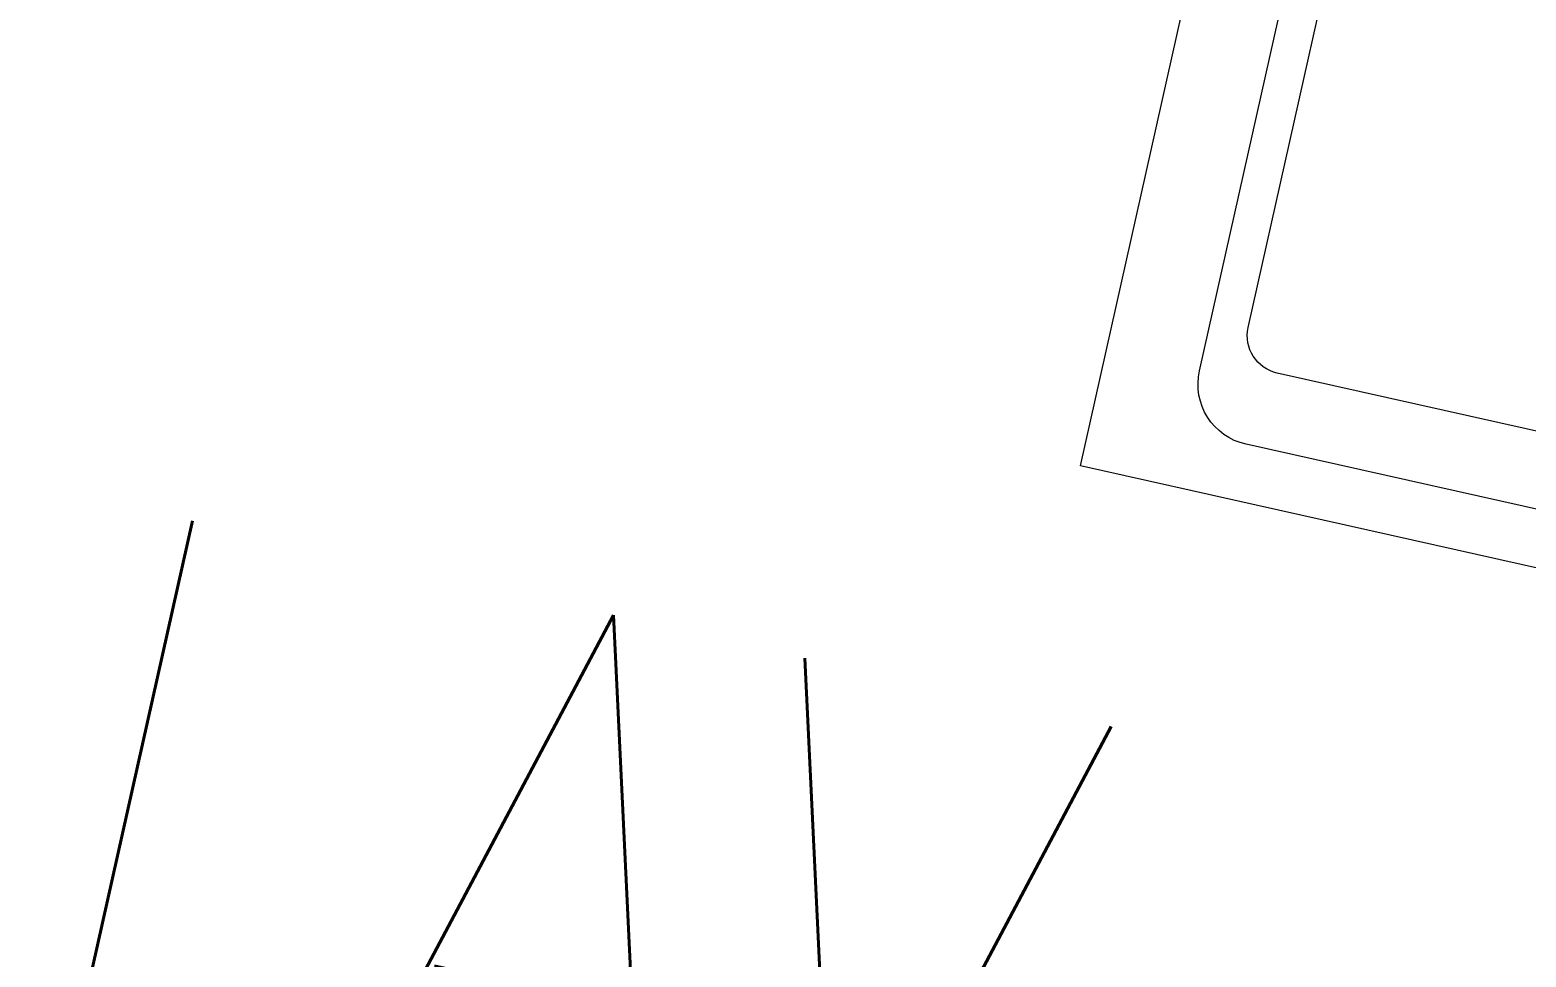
# Model space of a CAD drawing. Header units: millimetres. Extents: x 2471 to 2909, y 1327 to 1568.
# Drawn here: x 2636.69 to 2637.475, y 1500.681 to 1501.167 of the extents above; entities that cross this region are included whole.
import ezdxf
from ezdxf.xclip import XClip

# ---------------------------------------------------------------- set-up
doc = ezdxf.new("R2010")
doc.units = ezdxf.units.MM
doc.header["$XCLIPFRAME"] = 2
doc.set_wipeout_variables(frame=1)
doc.linetypes.add('ACAD_ISO07W100', pattern=[3, 0, -3])
doc.layers.get('0').update_dxf_attribs({"color": 251, "lineweight": 9})
for name, color, linetype, lineweight in [('A-ESTRUCTURA-HATCH', 251, 'Continuous', 13), ('A_30_Equipamiento', 251, 'Continuous', 13), ('A_50_TextoAmbiente', 251, 'Continuous', 13)]:
    doc.layers.add(name, color=color, linetype=linetype, lineweight=lineweight)
doc.styles.add('R100-200', font='romans.shx', dxfattribs={"width": 0.8, "height": 0.3})

# ---------------------------------------------------------------- blocks, each defined once
blk = doc.blocks.new('EST P1')
at = {"layer": 'A-ESTRUCTURA-HATCH'}
h = blk.add_hatch(dxfattribs=at)
h.set_pattern_fill('ANSI31', color=256, scale=0.02, angle=-1.27e-14)
h.set_pattern_definition([(44.99999999999999, (-226392.077087921, -8188203.059610654), (-0.04490128060534576, 0.04490128060534578), [])])
h.paths.add_polyline_path([(-3.609998156578513, 5.049997552298009), (-3.610000176762696, 4.849997552111745), (-44.785000133008, 4.84999814722687), (-44.78500010908465, -0.1500023566186428), (-46.9899987593235, -0.1500020446255803), (-46.98999930798891, -11.15000239294022), (-3.609999100328423, -11.15005090925843), (-3.609999100328423, -11.40005090925843), (-47.23999938514316, -11.40005881432444), (-47.23999953552266, 0.1499976431950927), (-45.03499953550636, 0.1499976431950927), (-45.0350001337647, 5.049998153932393)])
h.paths.add_polyline_path([(5.875668717722874, 4.849997540004551), (5.875668724213028, 5.04999746195972), (35.53000006324146, 5.049996703863144), (35.53000006324146, 4.849997698329389)])
h.paths.add_polyline_path([(47.9150172030495, 5.049996227957308), (35.58000069746049, 5.049997348338366), (35.58000069746049, 4.849997348152101), (47.9150167714979, 4.849997607059777)])
h.paths.add_polyline_path([(51.86500159354182, 4.849997512064874), (53.37567124809721, 4.84999814722687), (53.37566821934888, 5.049995731562376), (51.86500180143048, 5.049995731562376)])
edge = h.paths.add_edge_path()
edge.add_arc((63.30066905260901, -0.1500025354325771), 9.699999993899837, 359.9999991583288, 539.9999991583288)
edge.add_line((53.60066905870917, -0.1500023929402232), (53.80066905872081, -0.1500023929402232))
edge.add_arc((63.30066905263811, -0.1500025345012546), 9.4999999939173, 0.904707007975901, 179.9999991462264, ccw=False)
edge.add_line((72.79948476422578, -2.6654452085495e-06), (70.35068066572421, 2.236943691968918e-05))
edge.add_line((70.35068066572421, 2.236943691968918e-05), (70.35067913253442, -0.1499448418617249))
edge.add_line((70.35067913253442, -0.1499448418617249), (73.00066904650885, -0.150002677924931))
edge = h.paths.add_edge_path()
edge.add_arc((63.30071679371758, -0.1499939998611808), 3.299962339182982, 0.0008535084975947384, 49.99468487219946)
edge.add_line((65.42212619486963, 2.377727027982473), (65.4221670004481, -0.1499835988506675))
edge.add_line((65.4221670004481, -0.1499835988506675), (65.27216700115241, -0.1499896282330155))
edge.add_line((65.27216700115241, -0.1499896282330155), (65.27206754402141, 2.496426238678396))
edge.add_arc((63.30066965197329, -0.1500051133334637), 3.300001295406272, 53.31658296793058, 179.9999577317531)
edge.add_line((60.00066835692269, -0.1500026788562536), (59.80066835691105, -0.1500026788562536))
edge.add_arc((63.30067374499049, -0.1500072199851274), 3.50000538808239, 2.4573619850427235, 179.9999256608235, ccw=False)
edge.add_line((66.79746054686257, 5.869567394256592e-05), (69.45068066581734, 3.157090395689011e-05))
edge.add_line((69.45068066581734, 3.157090395689011e-05), (69.45067913254024, -0.1499448418617249))
edge.add_line((69.45067913254024, -0.1499448418617249), (66.60067913253442, -0.1499448418617249))
h.paths.add_polyline_path([(-3.559999100340065, -11.15003591403365), (35.53000069747213, -11.15003591403365), (35.53000069747213, -11.40006590355188), (-3.559999100340065, -11.40006590355188)])
h.paths.add_polyline_path([(35.58000069746049, -11.1500659417361), (71.88000514594023, -11.1501255556941), (71.88000514594023, -11.40006201900542), (35.58000069746049, -11.40000240504742)])
blk = doc.blocks.new('A$C47ad906b')
at = {"linetype": 'ACAD_ISO07W100'}
blk.add_blockref('EST P1', (27.08587306272238, 53.63165718247183), dxfattribs=at)
blk = doc.blocks.new('LAV-SEC')
blk.add_wipeout([(-0.3499999999999091, 0), (-0.3499999999999091, -0.7300000000000182), (0.34999999999988096, -0.7300000000000182), (0.34999999999988096, 0)])
blk.add_lwpolyline([(0.3499999999999091, 0), (-0.3499999999999091, 0), (-0.3499999999999091, -0.7300000000000182), (0.3499999999999091, -0.7300000000000182)], close=True)
blk.add_lwpolyline([(-0.2999999999999545, -0.6676923076924481, 0.414213562373095), (-0.2676923076921867, -0.6999999999999886), (0.2676923076921867, -0.7000000000001876, 0.414213562373095), (0.2999999999999545, -0.6676923076924197), (0.2999999999999545, -0.2023076923075848, 0.414213562373095), (0.2676923076921867, -0.169999999999817), (-0.2676923076921867, -0.169999999999817, 0.414213562373095), (-0.2999999999999545, -0.2023076923073575)], format="xyb", close=True)
at = {"color": 251}
blk.add_lwpolyline([(0.2799999999999727, -0.2400000000000091), (-0.2799999999999727, -0.2400000000000091), (-0.2799999999999727, -0.6400000000000148, 0.414213562373095), (-0.2599999999999909, -0.660000000000025), (0.2599999999999909, -0.660000000000025, 0.414213562373095), (0.2799999999999727, -0.6400000000000148)], format="xyb", close=True, dxfattribs=at)
blk = doc.blocks.new('TF_P1')
at = {"layer": 'A_30_Equipamiento', "color": 8, "xscale": -1, "rotation": 90}
blk.add_blockref('LAV-SEC', (10.60000147505528, 10.49996335564256, 2.484561842751236e-06), dxfattribs=at)
blk = doc.blocks.new('A$C4760cff2')
at = {"layer": 'A_50_TextoAmbiente', "style": 'R100-200', "width": 0.8}
blk.add_text('LAV.', height=0.2999999999999998, rotation=347.3808618779984, dxfattribs=at).set_placement((20.95507628802443, 35.36732281558216))

msp = doc.modelspace()

# ---------------------------------------------------------------- block references
at = {"linetype": 'ACAD_ISO07W100'}
ref = msp.add_blockref('A$C47ad906b', (2601.728454235148, 1500.834873529901, -2.304718188154694e-09), dxfattribs=dict(at, rotation=257.382711444673))
XClip(ref).set_block_clipping_path([(-32.77710999548435, 2.2226421867962927), (98.96615245100111, 2.2311685525346547), (98.96582661475986, 7.231224972754717), (99.7946497676894, 7.231278989929706), (100.08608320448548, 13.481463528471068), (100.176612354815, 17.314981514588), (100.32678451668471, 20.530439506517723), (97.17119621951133, 20.67732101166621), (93.53380543459207, 23.280716648325324), (85.41223580669612, 23.279833930078894), (85.41217793151736, 21.808750877389684), (84.86857534665614, 21.459551773732528), (84.2744105560705, 21.01401810324751), (83.7236675163731, 20.53151851356961), (83.22179840318859, 20.020823718979955), (82.91194829251617, 19.664258553879336), (82.69026670884341, 19.38575214636512), (82.420844219625, 19.017134400783107), (81.52532524056733, 21.681570396991447), (-19.037432584911585, 21.6816708042752), (-22.95227990951389, 17.248210166580975), (-26.321719695813954, 13.732875738991424), (-31.40991248935461, 12.208078899187967), (-35.66280288435519, 13.13839321071282)])

# ---------------------------------------------------------------- next in the draw order: block references
at = {"color": 251, "rotation": 257.381886132596}
msp.add_blockref('TF_P1', (2629.811355779085, 1514.211794774798, -2.447181723795563e-06), dxfattribs=at)

# ---------------------------------------------------------------- next in the draw order: block references
msp.add_blockref('A$C4760cff2', (2615.714668416236, 1465.258185988111, 1.468686178264443e-05))

doc.saveas('drawing.dxf')
